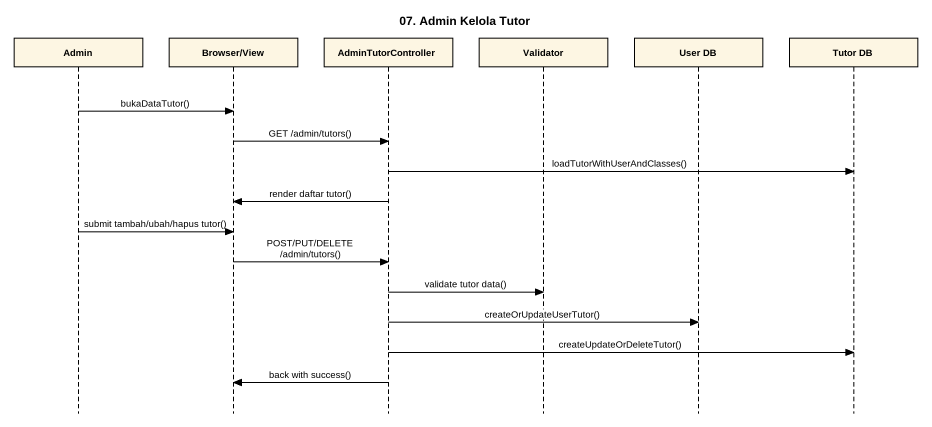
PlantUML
@startuml
title 07. Admin Kelola Tutor
hide footbox
participant Admin
participant "Browser/View" as Browser_View
participant AdminTutorController
participant Validator
participant "User DB" as User_DB
participant "Tutor DB" as Tutor_DB

Admin -> Browser_View : bukaDataTutor()
Browser_View -> AdminTutorController : GET /admin/tutors()
AdminTutorController -> Tutor_DB : loadTutorWithUserAndClasses()
AdminTutorController -> Browser_View : render daftar tutor()
Admin -> Browser_View : submit tambah/ubah/hapus tutor()
Browser_View -> AdminTutorController : POST/PUT/DELETE /admin/tutors()
AdminTutorController -> Validator : validate tutor data()
AdminTutorController -> User_DB : createOrUpdateUserTutor()
AdminTutorController -> Tutor_DB : createUpdateOrDeleteTutor()
AdminTutorController -> Browser_View : back with success()
@enduml
